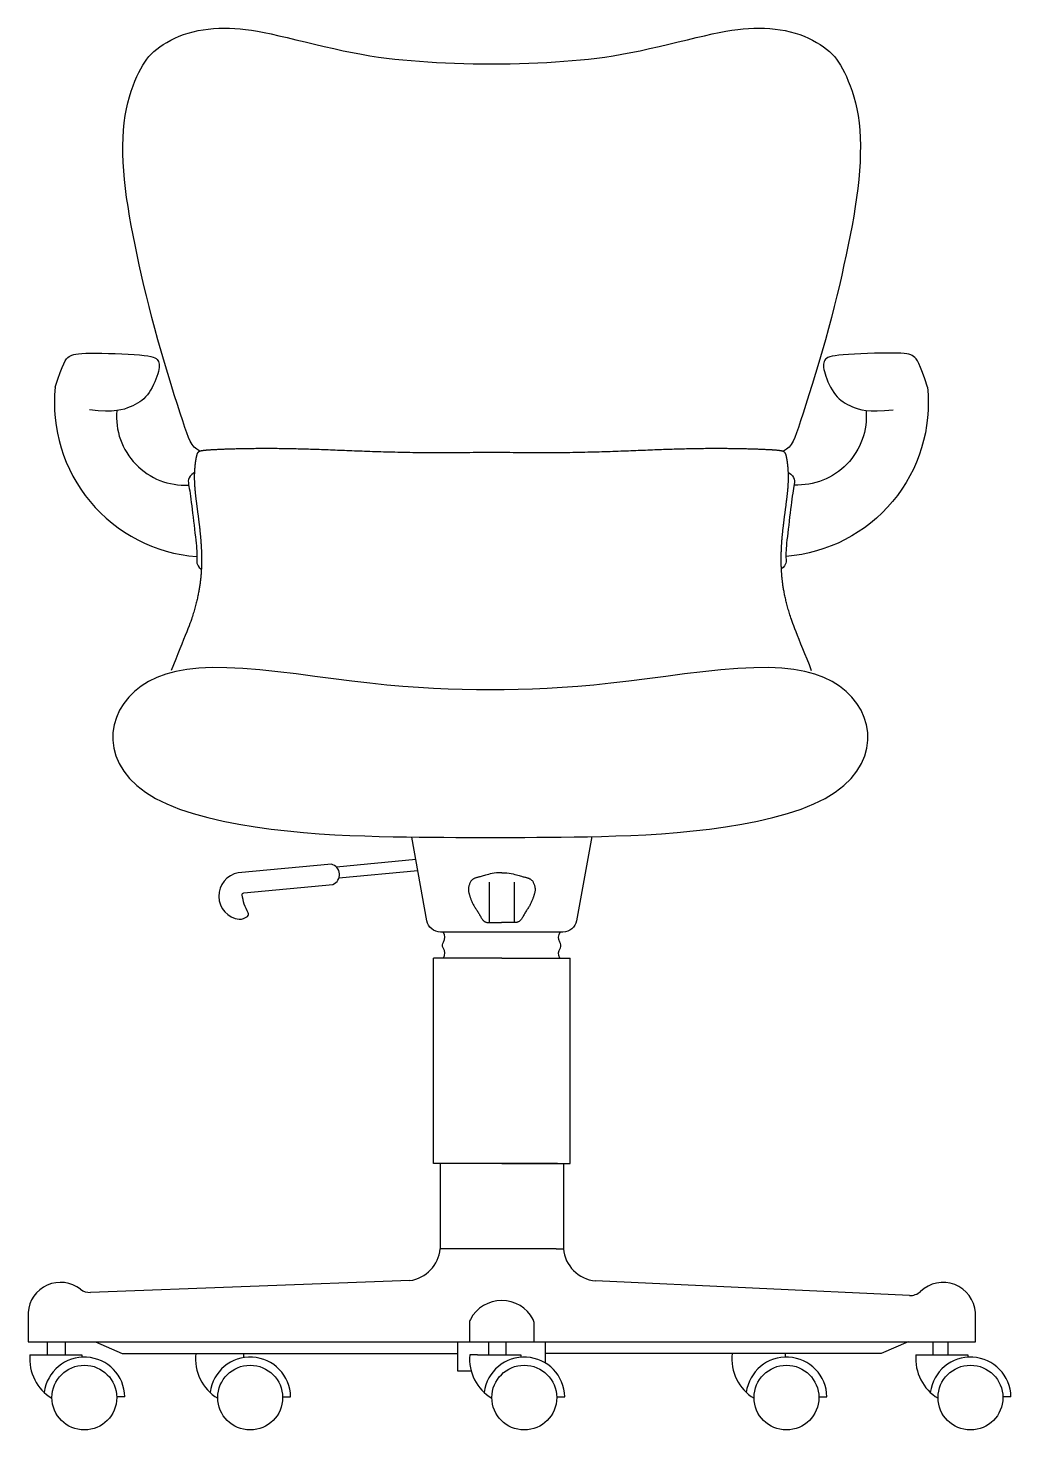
# Model space of a CAD drawing. Header units: millimetres. Extents: x 421 to 3085, y -1408 to 277.
# Drawn here: x 495.3 to 560.7, y -60.5 to 32.9 of the extents above; entities that cross this region are included whole.
import ezdxf

# ---------------------------------------------------------------- set-up
doc = ezdxf.new("R2010")
doc.units = ezdxf.units.MM

msp = doc.modelspace()

# ---------------------------------------------------------------- linework, layer by layer
at = {"color": 18, "true_color": 0x000000}
for p, q in [((504.473, -10.138), (503.873, -10.36)), ((505.138, -9.961), (504.473, -10.138)), ((505.872, -9.829), (505.138, -9.961)), ((506.681, -9.743), (505.872, -9.829)), ((507.571, -9.703), (506.681, -9.743)), ((508.546, -9.711), (507.571, -9.703)), ((509.609, -9.766), (508.546, -9.711)), ((510.745, -9.86), (509.609, -9.766)), ((511.936, -9.984), (510.745, -9.86)), ((513.161, -10.13), (511.936, -9.984)), ((514.404, -10.288), (513.161, -10.13)), ((538.987, -10.13), (537.744, -10.288)), ((540.212, -9.984), (538.987, -10.13)), ((541.403, -9.86), (540.212, -9.984)), ((542.539, -9.766), (541.403, -9.86)), ((543.602, -9.711), (542.539, -9.766)), ((544.577, -9.703), (543.602, -9.711)), ((545.467, -9.743), (544.577, -9.703)), ((546.276, -9.829), (545.467, -9.743)), ((547.01, -9.961), (546.276, -9.829)), ((547.675, -10.138), (547.01, -9.961)), ((548.275, -10.36), (547.675, -10.138)), ((502.843, -10.935), (502.404, -11.285)), ((503.331, -10.626), (502.843, -10.935)), ((503.873, -10.36), (503.331, -10.626)), ((515.645, -10.449), (514.404, -10.288)), ((516.866, -10.605), (515.645, -10.449)), ((518.049, -10.746), (516.866, -10.605)), ((519.177, -10.865), (518.049, -10.746)), ((520.256, -10.963), (519.177, -10.865)), ((521.292, -11.04), (520.256, -10.963)), ((522.291, -11.099), (521.292, -11.04)), ((523.262, -11.142), (522.291, -11.099)), ((524.211, -11.171), (523.262, -11.142)), ((525.146, -11.187), (524.211, -11.171)), ((526.074, -11.191), (525.146, -11.187)), ((527.002, -11.187), (526.074, -11.191)), ((527.937, -11.171), (527.002, -11.187)), ((528.886, -11.142), (527.937, -11.171)), ((529.857, -11.099), (528.886, -11.142)), ((530.856, -11.04), (529.857, -11.099)), ((531.892, -10.963), (530.856, -11.04)), ((532.971, -10.865), (531.892, -10.963)), ((534.099, -10.746), (532.971, -10.865)), ((535.282, -10.605), (534.099, -10.746)), ((536.503, -10.449), (535.282, -10.605)), ((537.744, -10.288), (536.503, -10.449)), ((548.817, -10.626), (548.275, -10.36)), ((549.305, -10.935), (548.817, -10.626)), ((549.744, -11.285), (549.305, -10.935)), ((501.684, -12.095), (501.408, -12.544)), ((502.017, -11.673), (501.684, -12.095)), ((502.404, -11.285), (502.017, -11.673)), ((550.131, -11.673), (549.744, -11.285)), ((550.464, -12.095), (550.131, -11.673)), ((550.74, -12.544), (550.464, -12.095)), ((501.194, -13.018), (501.044, -13.511)), ((501.408, -12.544), (501.194, -13.018)), ((550.954, -13.018), (550.74, -12.544)), ((551.104, -13.511), (550.954, -13.018)), ((501.044, -13.511), (500.963, -14.018)), ((551.185, -14.018), (551.104, -13.511)), ((500.963, -14.018), (500.952, -14.535)), ((500.952, -14.535), (501.016, -15.058)), ((551.132, -15.058), (551.196, -14.535)), ((551.196, -14.535), (551.185, -14.018)), ((501.016, -15.058), (501.157, -15.58)), ((501.157, -15.58), (501.378, -16.097)), ((550.77, -16.097), (550.991, -15.58)), ((550.991, -15.58), (551.132, -15.058)), ((501.378, -16.097), (501.682, -16.604)), ((501.682, -16.604), (502.072, -17.094)), ((550.076, -17.094), (550.466, -16.604)), ((550.466, -16.604), (550.77, -16.097)), ((502.072, -17.094), (502.55, -17.562)), ((502.55, -17.562), (503.12, -18.003)), ((549.028, -18.003), (549.598, -17.562)), ((549.598, -17.562), (550.076, -17.094)), ((503.12, -18.003), (503.785, -18.412)), ((503.785, -18.412), (504.543, -18.784)), ((547.605, -18.784), (548.363, -18.412)), ((548.363, -18.412), (549.028, -18.003)), ((504.543, -18.784), (505.386, -19.12)), ((505.386, -19.12), (506.301, -19.42)), ((506.301, -19.42), (507.274, -19.688)), ((544.874, -19.688), (545.847, -19.42)), ((545.847, -19.42), (546.762, -19.12)), ((546.762, -19.12), (547.605, -18.784)), ((507.274, -19.688), (508.293, -19.924)), ((508.293, -19.924), (509.344, -20.13)), ((509.344, -20.13), (510.416, -20.307)), ((510.416, -20.307), (511.494, -20.457)), ((511.494, -20.457), (512.569, -20.582)), ((539.579, -20.582), (540.654, -20.457)), ((540.654, -20.457), (541.732, -20.307)), ((541.732, -20.307), (542.804, -20.13)), ((542.804, -20.13), (543.855, -19.924)), ((543.855, -19.924), (544.874, -19.688)), ((512.569, -20.582), (513.634, -20.684)), ((513.634, -20.684), (514.685, -20.765)), ((514.685, -20.765), (515.719, -20.83)), ((515.719, -20.83), (516.731, -20.879)), ((516.731, -20.879), (517.719, -20.916)), ((517.719, -20.916), (518.677, -20.943)), ((518.677, -20.943), (519.602, -20.964)), ((519.602, -20.964), (520.492, -20.979)), ((520.492, -20.979), (521.349, -20.991)), ((521.349, -20.991), (522.179, -20.999)), ((522.179, -20.999), (522.986, -21.005)), ((522.986, -21.005), (523.774, -21.008)), ((523.774, -21.008), (524.548, -21.01)), ((524.548, -21.01), (525.313, -21.01)), ((525.313, -21.01), (526.074, -21.011)), ((526.074, -21.011), (526.835, -21.01)), ((526.835, -21.01), (527.6, -21.01)), ((527.6, -21.01), (528.374, -21.008)), ((528.374, -21.008), (529.162, -21.005)), ((529.162, -21.005), (529.969, -20.999)), ((529.969, -20.999), (530.799, -20.991)), ((530.799, -20.991), (531.656, -20.979)), ((531.656, -20.979), (532.546, -20.964)), ((532.546, -20.964), (533.471, -20.943)), ((533.471, -20.943), (534.429, -20.916)), ((534.429, -20.916), (535.417, -20.879)), ((535.417, -20.879), (536.429, -20.83)), ((536.429, -20.83), (537.463, -20.765)), ((537.463, -20.765), (538.514, -20.684)), ((538.514, -20.684), (539.579, -20.582)), ((521.114, -22.487), (515.832, -22.981)), ((521.249, -23.231), (515.999, -23.721)), ((526.007, -23.991), (526.007, -26.671)), ((527.662, -23.991), (527.662, -26.671)), ((526.835, -29.05), (522.29, -29.05)), ((522.29, -42.714), (522.29, -29.05)), ((526.835, -29.05), (531.38, -29.05)), ((531.38, -42.714), (531.38, -29.05)), ((526.835, -42.714), (522.29, -42.714)), ((522.735, -42.714), (522.735, -48.399)), ((526.835, -42.714), (531.38, -42.714)), ((530.553, -42.714), (526.835, -42.714)), ((530.934, -42.714), (530.934, -48.399)), ((530.445, -48.399), (530.934, -48.399)), ((520.725, -50.52), (499.463, -51.309)), ((553.957, -51.515), (533.077, -50.536)), ((495.315, -52.652), (495.315, -54.591)), ((558.355, -54.591), (558.355, -52.652)), ((495.315, -54.591), (526.835, -54.591)), ((496.599, -55.46), (496.599, -54.591)), ((497.806, -55.46), (497.806, -54.591)), ((525.95, -54.591), (525.95, -55.46)), ((529.746, -56.017), (529.746, -54.591)), ((555.532, -55.46), (555.532, -54.591)), ((495.434, -55.46), (495.821, -55.46)), ((495.821, -55.46), (498.896, -55.46)), ((498.896, -55.46), (498.896, -55.621)), ((509.683, -55.647), (509.683, -55.383)), ((525.213, -55.46), (524.704, -55.46)), ((554.396, -55.46), (554.783, -55.46)), ((501.755, -58.257), (501.217, -58.267)), ((512.25, -58.267), (512.788, -58.257)), ((530.488, -58.267), (531.026, -58.257)), ((547.934, -58.267), (548.472, -58.257)), ((560.717, -58.257), (560.179, -58.267))]:
    msp.add_line(p, q, dxfattribs=at)
for points in [[(506.744, 4.698), (506.542, 4.832), (506.374, 4.981), (506.231, 5.154), (506.106, 5.362), (505.989, 5.613), (505.872, 5.917), (505.747, 6.283), (505.604, 6.721), (505.438, 7.235), (505.251, 7.819), (505.047, 8.461), (504.832, 9.148), (504.61, 9.87), (504.385, 10.615), (504.163, 11.371), (503.948, 12.126), (503.743, 12.872), (503.549, 13.606), (503.366, 14.329), (503.191, 15.041), (503.026, 15.742), (502.868, 16.432), (502.718, 17.112), (502.574, 17.782), (502.436, 18.442), (502.305, 19.093), (502.183, 19.734), (502.069, 20.365), (501.966, 20.987), (501.875, 21.599), (501.796, 22.201), (501.732, 22.794), (501.683, 23.378), (501.649, 23.95), (501.631, 24.509), (501.628, 25.053), (501.642, 25.58), (501.672, 26.09), (501.719, 26.579), (501.782, 27.046), (501.862, 27.49), (501.956, 27.91), (502.063, 28.306), (502.179, 28.677), (502.302, 29.025), (502.43, 29.348), (502.56, 29.647), (502.69, 29.921), (502.818, 30.17), (502.946, 30.398), (503.077, 30.607), (503.214, 30.8), (503.36, 30.979), (503.516, 31.149), (503.687, 31.311), (503.875, 31.469), (504.081, 31.625), (504.306, 31.778), (504.549, 31.926), (504.807, 32.069), (505.08, 32.204), (505.367, 32.329), (505.666, 32.443), (505.976, 32.545), (506.297, 32.634), (506.626, 32.708), (506.962, 32.769), (507.305, 32.816), (507.652, 32.85), (508.003, 32.872), (508.355, 32.88), (508.709, 32.877), (509.063, 32.86), (509.422, 32.832), (509.791, 32.79), (510.178, 32.735), (510.586, 32.666), (511.021, 32.583), (511.49, 32.485), (511.997, 32.372), (512.547, 32.244), (513.132, 32.104), (513.744, 31.957), (514.375, 31.806), (515.015, 31.656), (515.655, 31.509), (516.287, 31.371), (516.903, 31.244), (517.495, 31.133), (518.067, 31.036), (518.624, 30.951), (519.17, 30.878), (519.71, 30.815), (520.251, 30.76), (520.796, 30.711), (521.351, 30.668), (521.92, 30.629), (522.502, 30.593), (523.095, 30.562), (523.697, 30.536), (524.307, 30.515), (524.923, 30.499), (525.542, 30.489), (526.163, 30.486), (526.784, 30.489), (527.403, 30.499), (528.019, 30.515), (528.629, 30.536), (529.231, 30.562), (529.824, 30.593), (530.406, 30.629), (530.975, 30.668), (531.53, 30.711), (532.075, 30.76), (532.616, 30.815), (533.156, 30.878), (533.702, 30.951), (534.259, 31.036), (534.831, 31.133), (535.423, 31.244), (536.039, 31.371), (536.671, 31.509), (537.311, 31.656), (537.951, 31.806), (538.582, 31.957), (539.194, 32.104), (539.779, 32.244), (540.329, 32.372), (540.836, 32.485), (541.305, 32.583), (541.74, 32.666), (542.148, 32.735), (542.535, 32.79), (542.904, 32.832), (543.263, 32.86), (543.617, 32.877), (543.971, 32.88), (544.323, 32.872), (544.674, 32.85), (545.021, 32.816), (545.364, 32.769), (545.7, 32.708), (546.029, 32.634), (546.35, 32.545), (546.66, 32.443), (546.959, 32.329), (547.246, 32.204), (547.519, 32.069), (547.777, 31.926), (548.02, 31.778), (548.245, 31.625), (548.451, 31.469), (548.639, 31.311), (548.81, 31.149), (548.966, 30.979), (549.112, 30.8), (549.249, 30.607), (549.38, 30.398), (549.508, 30.17), (549.636, 29.921), (549.766, 29.647), (549.896, 29.348), (550.024, 29.025), (550.147, 28.677), (550.263, 28.306), (550.37, 27.91), (550.464, 27.49), (550.544, 27.046), (550.607, 26.579), (550.654, 26.09), (550.684, 25.58), (550.698, 25.053), (550.695, 24.509), (550.677, 23.95), (550.643, 23.378), (550.594, 22.794), (550.53, 22.201), (550.451, 21.599), (550.36, 20.987), (550.257, 20.365), (550.143, 19.734), (550.021, 19.093), (549.89, 18.442), (549.752, 17.782), (549.608, 17.112), (549.458, 16.432), (549.3, 15.742), (549.135, 15.041), (548.96, 14.329), (548.777, 13.606), (548.583, 12.872), (548.378, 12.126), (548.163, 11.371), (547.941, 10.615), (547.716, 9.87), (547.494, 9.148), (547.279, 8.461), (547.075, 7.819), (546.888, 7.235), (546.722, 6.721), (546.579, 6.283), (546.454, 5.917), (546.337, 5.613), (546.22, 5.362), (546.095, 5.154), (545.952, 4.981), (545.784, 4.832), (545.582, 4.698)], [(497.124, 8.967), (497.303, 9.51), (497.455, 9.942), (497.584, 10.277), (497.694, 10.529), (497.791, 10.714), (497.878, 10.845), (497.962, 10.937), (498.046, 11.005), (498.136, 11.06), (498.238, 11.107), (498.358, 11.144), (498.503, 11.174), (498.679, 11.196), (498.893, 11.212), (499.151, 11.221), (499.46, 11.226), (499.823, 11.226), (500.228, 11.222), (500.661, 11.213), (501.108, 11.201), (501.553, 11.185), (501.983, 11.165), (502.382, 11.142), (502.736, 11.116), (503.034, 11.087), (503.278, 11.054), (503.475, 11.016), (503.63, 10.974), (503.75, 10.926), (503.841, 10.873), (503.908, 10.812), (503.958, 10.744), (503.996, 10.668), (504.023, 10.583), (504.039, 10.489), (504.043, 10.385), (504.036, 10.269), (504.017, 10.141), (503.987, 10.001), (503.945, 9.848), (503.891, 9.681), (503.826, 9.505), (503.751, 9.321), (503.666, 9.136), (503.574, 8.953), (503.473, 8.775), (503.367, 8.607), (503.254, 8.452), (503.136, 8.314), (503.013, 8.192), (502.883, 8.083), (502.747, 7.984), (502.603, 7.895), (502.45, 7.812), (502.289, 7.733), (502.118, 7.657), (501.936, 7.582), (501.731, 7.512), (501.494, 7.451), (501.212, 7.404), (500.874, 7.377), (500.469, 7.374), (499.986, 7.399), (499.412, 7.458)], [(555.164, 8.977), (554.985, 9.52), (554.833, 9.952), (554.705, 10.287), (554.595, 10.54), (554.498, 10.724), (554.41, 10.855), (554.327, 10.948), (554.242, 11.015), (554.152, 11.071), (554.051, 11.117), (553.931, 11.155), (553.786, 11.184), (553.61, 11.206), (553.396, 11.222), (553.138, 11.232), (552.829, 11.237), (552.466, 11.237), (552.061, 11.232), (551.627, 11.224), (551.181, 11.212), (550.735, 11.195), (550.305, 11.176), (549.906, 11.153), (549.552, 11.126), (549.254, 11.097), (549.01, 11.064), (548.813, 11.027), (548.658, 10.985), (548.538, 10.937), (548.448, 10.883), (548.38, 10.823), (548.33, 10.755), (548.292, 10.679), (548.265, 10.594), (548.25, 10.5), (548.245, 10.395), (548.252, 10.279), (548.271, 10.152), (548.302, 10.012), (548.344, 9.859), (548.398, 9.692), (548.463, 9.515), (548.538, 9.332), (548.622, 9.147), (548.715, 8.963), (548.815, 8.785), (548.922, 8.617), (549.035, 8.463), (549.152, 8.325), (549.276, 8.202), (549.405, 8.093), (549.542, 7.995), (549.686, 7.905), (549.838, 7.822), (549.999, 7.744), (550.17, 7.667), (550.353, 7.592), (550.557, 7.522), (550.795, 7.461), (551.076, 7.415), (551.414, 7.388), (551.819, 7.384), (552.303, 7.41), (552.877, 7.469)], [(547.455, -9.912), (547.304, -9.526), (547.155, -9.152), (547.011, -8.794), (546.873, -8.454), (546.743, -8.135), (546.623, -7.84), (546.513, -7.57), (546.416, -7.328), (546.332, -7.117), (546.262, -6.933), (546.202, -6.773), (546.151, -6.633), (546.109, -6.509), (546.072, -6.398), (546.039, -6.295), (546.01, -6.199), (545.981, -6.104), (545.953, -6.011), (545.927, -5.92), (545.901, -5.83), (545.876, -5.742), (545.853, -5.655), (545.83, -5.569), (545.808, -5.485), (545.786, -5.402), (545.766, -5.321), (545.746, -5.241), (545.728, -5.162), (545.71, -5.084), (545.693, -5.008), (545.676, -4.932), (545.66, -4.858), (545.645, -4.785), (545.631, -4.713), (545.617, -4.642), (545.604, -4.571), (545.592, -4.502), (545.58, -4.433), (545.569, -4.366), (545.558, -4.299), (545.548, -4.233), (545.539, -4.168), (545.53, -4.103), (545.521, -4.039), (545.513, -3.976), (545.506, -3.913), (545.499, -3.851), (545.492, -3.789), (545.486, -3.728), (545.48, -3.667), (545.475, -3.606), (545.47, -3.546), (545.465, -3.487), (545.461, -3.427), (545.457, -3.368), (545.453, -3.309), (545.45, -3.251), (545.447, -3.192), (545.444, -3.134), (545.441, -3.076), (545.439, -3.019), (545.437, -2.961), (545.435, -2.904), (545.434, -2.847), (545.432, -2.79), (545.431, -2.733), (545.431, -2.676), (545.43, -2.62), (545.43, -2.564), (545.429, -2.507), (545.43, -2.452), (545.43, -2.396), (545.43, -2.34), (545.431, -2.285), (545.432, -2.23), (545.433, -2.175), (545.434, -2.12), (545.436, -2.065), (545.438, -2.011), (545.439, -1.956), (545.441, -1.902), (545.444, -1.848), (545.446, -1.794), (545.449, -1.741), (545.451, -1.687), (545.454, -1.634), (545.457, -1.581), (545.46, -1.528), (545.464, -1.475), (545.467, -1.423), (545.471, -1.37), (545.474, -1.318), (545.478, -1.266), (545.482, -1.214), (545.486, -1.163), (545.491, -1.111), (545.495, -1.06), (545.5, -1.009), (545.504, -0.958), (545.509, -0.907), (545.514, -0.856), (545.518, -0.806), (545.523, -0.755), (545.528, -0.705), (545.534, -0.655), (545.539, -0.605), (545.544, -0.556), (545.549, -0.506), (545.555, -0.457), (545.56, -0.408), (545.566, -0.359), (545.572, -0.31), (545.577, -0.262), (545.583, -0.213), (545.589, -0.165), (545.595, -0.117), (545.6, -0.069), (545.606, -0.021), (545.612, 0.026), (545.618, 0.074), (545.624, 0.121), (545.63, 0.168), (545.636, 0.215), (545.642, 0.261), (545.648, 0.308), (545.654, 0.354), (545.66, 0.4), (545.666, 0.446), (545.672, 0.492), (545.678, 0.538), (545.684, 0.583), (545.69, 0.629), (545.696, 0.674), (545.702, 0.719), (545.708, 0.763), (545.714, 0.808), (545.72, 0.852), (545.726, 0.897), (545.731, 0.941), (545.737, 0.984), (545.743, 1.028), (545.749, 1.072), (545.754, 1.115), (545.76, 1.158), (545.765, 1.201), (545.771, 1.244), (545.776, 1.286), (545.782, 1.329), (545.787, 1.371), (545.792, 1.413), (545.797, 1.455), (545.803, 1.496), (545.808, 1.538), (545.813, 1.579), (545.817, 1.62), (545.822, 1.661), (545.827, 1.701), (545.831, 1.742), (545.836, 1.782), (545.84, 1.822), (545.845, 1.862), (545.849, 1.902), (545.853, 1.941), (545.857, 1.98), (545.861, 2.019), (545.865, 2.058), (545.868, 2.097), (545.872, 2.135), (545.875, 2.174), (545.878, 2.212), (545.882, 2.25), (545.885, 2.287), (545.887, 2.325), (545.89, 2.362), (545.893, 2.399), (545.895, 2.436), (545.898, 2.473), (545.9, 2.509), (545.902, 2.545), (545.903, 2.581), (545.905, 2.617), (545.907, 2.653), (545.908, 2.688), (545.909, 2.723), (545.91, 2.758), (545.911, 2.793), (545.912, 2.827), (545.912, 2.862), (545.913, 2.896), (545.913, 2.93), (545.913, 2.963), (545.913, 2.997), (545.913, 3.03), (545.912, 3.063), (545.912, 3.095), (545.911, 3.128), (545.911, 3.16), (545.91, 3.192), (545.909, 3.223), (545.907, 3.255), (545.906, 3.286), (545.905, 3.317), (545.903, 3.347), (545.902, 3.378), (545.9, 3.408), (545.898, 3.437), (545.896, 3.467), (545.894, 3.496), (545.892, 3.525), (545.89, 3.553), (545.887, 3.582), (545.885, 3.61), (545.883, 3.638), (545.88, 3.665), (545.877, 3.692), (545.875, 3.719), (545.872, 3.745), (545.869, 3.771), (545.866, 3.797), (545.863, 3.823), (545.86, 3.848), (545.857, 3.873), (545.854, 3.897), (545.851, 3.921), (545.848, 3.945), (545.844, 3.969), (545.841, 3.992), (545.838, 4.015), (545.834, 4.037), (545.831, 4.059), (545.828, 4.081), (545.824, 4.102), (545.821, 4.123), (545.817, 4.144), (545.814, 4.164), (545.81, 4.184), (545.807, 4.203), (545.803, 4.223), (545.8, 4.241), (545.796, 4.26), (545.793, 4.278), (545.789, 4.295), (545.786, 4.312), (545.783, 4.329), (545.779, 4.345), (545.776, 4.361), (545.772, 4.377), (545.769, 4.392), (545.765, 4.407), (545.762, 4.421), (545.758, 4.435), (545.755, 4.449), (545.751, 4.462), (545.747, 4.475), (545.743, 4.487), (545.739, 4.499), (545.735, 4.511), (545.731, 4.522), (545.726, 4.533), (545.721, 4.544), (545.716, 4.554), (545.711, 4.564), (545.705, 4.574), (545.699, 4.583), (545.693, 4.592), (545.686, 4.601), (545.679, 4.609), (545.671, 4.618), (545.663, 4.626), (545.655, 4.633), (545.646, 4.641), (545.636, 4.648), (545.626, 4.654), (545.615, 4.661), (545.604, 4.667), (545.592, 4.674), (545.579, 4.68), (545.566, 4.685), (545.552, 4.691), (545.537, 4.696), (545.522, 4.701), (545.505, 4.706), (545.488, 4.711), (545.471, 4.715), (545.452, 4.72), (545.432, 4.724), (545.412, 4.728), (545.39, 4.732), (545.368, 4.736), (545.345, 4.739), (545.32, 4.743), (545.295, 4.746), (545.268, 4.75), (545.241, 4.753), (545.212, 4.756), (545.183, 4.759), (545.152, 4.762), (545.12, 4.765), (545.086, 4.768), (545.052, 4.77), (545.016, 4.773), (544.979, 4.776), (544.941, 4.778), (544.902, 4.781), (544.861, 4.783), (544.818, 4.786), (544.775, 4.788), (544.73, 4.791), (544.683, 4.793), (544.635, 4.796), (544.586, 4.798), (544.535, 4.801), (544.483, 4.803), (544.429, 4.806), (544.373, 4.808), (544.317, 4.811), (544.258, 4.814), (544.198, 4.816), (544.137, 4.819), (544.074, 4.821), (544.01, 4.824), (543.944, 4.826), (543.877, 4.829), (543.808, 4.831), (543.738, 4.834), (543.666, 4.836), (543.593, 4.839), (543.518, 4.841), (543.442, 4.843), (543.364, 4.846), (543.285, 4.848), (543.205, 4.85), (543.123, 4.852), (543.039, 4.854), (542.955, 4.856), (542.869, 4.858), (542.781, 4.86), (542.692, 4.862), (542.602, 4.864), (542.51, 4.865), (542.416, 4.867), (542.322, 4.868), (542.226, 4.87), (542.129, 4.871), (542.03, 4.872), (541.93, 4.873), (541.828, 4.874), (541.726, 4.875), (541.621, 4.875), (541.516, 4.876), (541.409, 4.876), (541.301, 4.877), (541.191, 4.877), (541.08, 4.877), (540.968, 4.877), (540.855, 4.876), (540.74, 4.876), (540.624, 4.875), (540.507, 4.875), (540.388, 4.874), (540.268, 4.872), (540.147, 4.871), (540.024, 4.87), (539.9, 4.868), (539.775, 4.866), (539.649, 4.864), (539.521, 4.862), (539.392, 4.859), (539.262, 4.857), (539.131, 4.854), (538.998, 4.851), (538.865, 4.847), (538.729, 4.844), (538.593, 4.84), (538.456, 4.836), (538.317, 4.832), (538.177, 4.827), (538.035, 4.823), (537.893, 4.818), (537.749, 4.813), (537.604, 4.808), (537.457, 4.802), (537.31, 4.797), (537.161, 4.791), (537.01, 4.786), (536.858, 4.78), (536.705, 4.774), (536.55, 4.767), (536.394, 4.761), (536.237, 4.755), (536.078, 4.749), (535.917, 4.742), (535.755, 4.736), (535.592, 4.729), (535.427, 4.723), (535.26, 4.717), (535.092, 4.71), (534.922, 4.704), (534.751, 4.697), (534.578, 4.691), (534.403, 4.685), (534.227, 4.679), (534.049, 4.673), (533.869, 4.667), (533.687, 4.661), (533.504, 4.655), (533.319, 4.65), (533.132, 4.645), (532.944, 4.639), (532.753, 4.635), (532.561, 4.63), (532.367, 4.625), (532.171, 4.621), (531.973, 4.617), (531.773, 4.613), (531.571, 4.609), (531.368, 4.606), (531.162, 4.603), (530.954, 4.601), (530.745, 4.598), (530.533, 4.596), (530.319, 4.595), (530.103, 4.593), (529.886, 4.592), (529.666, 4.592), (529.444, 4.592), (529.219, 4.592), (528.993, 4.593), (528.766, 4.594), (528.536, 4.595), (528.304, 4.597), (528.071, 4.6), (527.836, 4.603), (527.6, 4.606), (527.362, 4.61), (527.123, 4.613), (526.883, 4.616), (526.642, 4.618), (526.4, 4.62), (526.157, 4.62), (525.914, 4.62), (525.67, 4.618), (525.427, 4.616), (525.184, 4.613), (524.942, 4.61), (524.701, 4.606), (524.461, 4.603), (524.224, 4.6), (523.989, 4.597), (523.756, 4.595), (523.525, 4.594), (523.296, 4.593), (523.07, 4.592), (522.846, 4.592), (522.623, 4.592), (522.403, 4.592), (522.186, 4.593), (521.97, 4.595), (521.756, 4.596), (521.544, 4.598), (521.335, 4.601), (521.127, 4.603), (520.921, 4.606), (520.718, 4.609), (520.516, 4.613), (520.316, 4.617), (520.118, 4.621), (519.922, 4.625), (519.728, 4.63), (519.536, 4.635), (519.345, 4.639), (519.157, 4.645), (518.97, 4.65), (518.785, 4.655), (518.602, 4.661), (518.42, 4.667), (518.24, 4.673), (518.062, 4.679), (517.886, 4.685), (517.711, 4.691), (517.538, 4.697), (517.367, 4.704), (517.197, 4.71), (517.029, 4.717), (516.862, 4.723), (516.697, 4.729), (516.534, 4.736), (516.372, 4.742), (516.211, 4.749), (516.052, 4.755), (515.895, 4.761), (515.739, 4.767), (515.584, 4.774), (515.431, 4.78), (515.279, 4.786), (515.128, 4.791), (514.979, 4.797), (514.832, 4.802), (514.685, 4.808), (514.54, 4.813), (514.396, 4.818), (514.254, 4.823), (514.112, 4.827), (513.972, 4.832), (513.833, 4.836), (513.696, 4.84), (513.56, 4.844), (513.424, 4.847), (513.291, 4.851), (513.158, 4.854), (513.027, 4.857), (512.897, 4.859), (512.768, 4.862), (512.64, 4.864), (512.514, 4.866), (512.389, 4.868), (512.265, 4.87), (512.142, 4.871), (512.021, 4.872), (511.901, 4.874), (511.782, 4.875), (511.665, 4.875), (511.549, 4.876), (511.434, 4.876), (511.321, 4.877), (511.209, 4.877), (511.098, 4.877), (510.988, 4.877), (510.88, 4.876), (510.773, 4.876), (510.668, 4.875), (510.563, 4.875), (510.461, 4.874), (510.359, 4.873), (510.259, 4.872), (510.16, 4.871), (510.063, 4.87), (509.967, 4.868), (509.872, 4.867), (509.779, 4.865), (509.687, 4.864), (509.597, 4.862), (509.508, 4.86), (509.42, 4.858), (509.334, 4.856), (509.25, 4.854), (509.166, 4.852), (509.084, 4.85), (509.004, 4.848), (508.925, 4.846), (508.847, 4.843), (508.771, 4.841), (508.696, 4.839), (508.623, 4.836), (508.551, 4.834), (508.481, 4.831), (508.412, 4.829), (508.345, 4.826), (508.279, 4.824), (508.215, 4.821), (508.152, 4.819), (508.091, 4.816), (508.031, 4.814), (507.972, 4.811), (507.916, 4.808), (507.86, 4.806), (507.806, 4.803), (507.754, 4.801), (507.703, 4.798), (507.654, 4.796), (507.606, 4.793), (507.559, 4.791), (507.514, 4.788), (507.471, 4.786), (507.428, 4.783), (507.387, 4.781), (507.348, 4.778), (507.31, 4.776), (507.273, 4.773), (507.237, 4.77), (507.203, 4.768), (507.169, 4.765), (507.137, 4.762), (507.106, 4.759), (507.077, 4.756), (507.048, 4.753), (507.021, 4.75), (506.994, 4.746), (506.969, 4.743), (506.944, 4.739), (506.921, 4.736), (506.899, 4.732), (506.877, 4.728), (506.857, 4.724), (506.837, 4.72), (506.818, 4.715), (506.801, 4.711), (506.784, 4.706), (506.767, 4.701), (506.752, 4.696), (506.737, 4.691), (506.723, 4.685), (506.71, 4.68), (506.697, 4.674), (506.685, 4.667), (506.674, 4.661), (506.663, 4.654), (506.653, 4.648), (506.643, 4.641), (506.634, 4.633), (506.626, 4.626), (506.618, 4.618), (506.61, 4.609), (506.603, 4.601), (506.596, 4.592), (506.59, 4.583), (506.584, 4.574), (506.578, 4.564), (506.573, 4.554), (506.568, 4.544), (506.563, 4.533), (506.558, 4.522), (506.554, 4.511), (506.55, 4.499), (506.546, 4.487), (506.542, 4.475), (506.538, 4.462), (506.534, 4.449), (506.531, 4.435), (506.527, 4.421), (506.524, 4.407), (506.52, 4.392), (506.517, 4.377), (506.513, 4.361), (506.51, 4.345), (506.506, 4.329), (506.503, 4.312), (506.5, 4.295), (506.496, 4.278), (506.493, 4.26), (506.489, 4.241), (506.486, 4.223), (506.482, 4.203), (506.479, 4.184), (506.475, 4.164), (506.472, 4.144), (506.468, 4.123), (506.465, 4.102), (506.461, 4.081), (506.458, 4.059), (506.455, 4.037), (506.451, 4.015), (506.448, 3.992), (506.445, 3.969), (506.441, 3.945), (506.438, 3.921), (506.435, 3.897), (506.432, 3.873), (506.429, 3.848), (506.426, 3.823), (506.423, 3.797), (506.42, 3.771), (506.417, 3.745), (506.414, 3.719), (506.412, 3.692), (506.409, 3.665), (506.406, 3.638), (506.404, 3.61), (506.402, 3.582), (506.399, 3.553), (506.397, 3.525), (506.395, 3.496), (506.393, 3.467), (506.391, 3.437), (506.389, 3.408), (506.387, 3.378), (506.386, 3.347), (506.384, 3.317), (506.383, 3.286), (506.382, 3.255), (506.38, 3.223), (506.379, 3.192), (506.378, 3.16), (506.378, 3.128), (506.377, 3.095), (506.377, 3.063), (506.376, 3.03), (506.376, 2.997), (506.376, 2.963), (506.376, 2.93), (506.376, 2.896), (506.377, 2.862), (506.377, 2.827), (506.378, 2.793), (506.379, 2.758), (506.38, 2.723), (506.381, 2.688), (506.382, 2.653), (506.384, 2.617), (506.386, 2.581), (506.387, 2.545), (506.389, 2.509), (506.391, 2.473), (506.394, 2.436), (506.396, 2.399), (506.399, 2.362), (506.402, 2.325), (506.404, 2.287), (506.407, 2.25), (506.411, 2.212), (506.414, 2.174), (506.417, 2.135), (506.421, 2.097), (506.424, 2.058), (506.428, 2.019), (506.432, 1.98), (506.436, 1.941), (506.44, 1.902), (506.444, 1.862), (506.449, 1.822), (506.453, 1.782), (506.458, 1.742), (506.462, 1.701), (506.467, 1.661), (506.472, 1.62), (506.476, 1.579), (506.481, 1.538), (506.486, 1.496), (506.492, 1.455), (506.497, 1.413), (506.502, 1.371), (506.507, 1.329), (506.513, 1.286), (506.518, 1.244), (506.524, 1.201), (506.529, 1.158), (506.535, 1.115), (506.54, 1.072), (506.546, 1.028), (506.552, 0.984), (506.558, 0.941), (506.563, 0.897), (506.569, 0.852), (506.575, 0.808), (506.581, 0.763), (506.587, 0.719), (506.593, 0.674), (506.599, 0.629), (506.605, 0.583), (506.611, 0.538), (506.617, 0.492), (506.623, 0.446), (506.629, 0.4), (506.635, 0.354), (506.641, 0.308), (506.647, 0.261), (506.653, 0.215), (506.659, 0.168), (506.665, 0.121), (506.671, 0.074), (506.677, 0.026), (506.683, -0.021), (506.689, -0.069), (506.694, -0.117), (506.7, -0.165), (506.706, -0.213), (506.712, -0.262), (506.717, -0.31), (506.723, -0.359), (506.729, -0.408), (506.734, -0.457), (506.74, -0.506), (506.745, -0.556), (506.75, -0.605), (506.755, -0.655), (506.761, -0.705), (506.766, -0.755), (506.771, -0.806), (506.775, -0.856), (506.78, -0.907), (506.785, -0.958), (506.789, -1.009), (506.794, -1.06), (506.798, -1.111), (506.803, -1.163), (506.807, -1.214), (506.811, -1.266), (506.815, -1.318), (506.818, -1.37), (506.822, -1.423), (506.825, -1.475), (506.829, -1.528), (506.832, -1.581), (506.835, -1.634), (506.838, -1.687), (506.84, -1.741), (506.843, -1.794), (506.845, -1.848), (506.848, -1.902), (506.85, -1.956), (506.851, -2.011), (506.853, -2.065), (506.855, -2.12), (506.856, -2.175), (506.857, -2.23), (506.858, -2.285), (506.859, -2.34), (506.859, -2.396), (506.859, -2.452), (506.86, -2.507), (506.859, -2.564), (506.859, -2.62), (506.858, -2.676), (506.858, -2.733), (506.857, -2.79), (506.855, -2.847), (506.854, -2.904), (506.852, -2.961), (506.85, -3.019), (506.848, -3.076), (506.845, -3.134), (506.842, -3.192), (506.839, -3.251), (506.836, -3.309), (506.832, -3.368), (506.828, -3.427), (506.824, -3.487), (506.819, -3.546), (506.814, -3.606), (506.809, -3.667), (506.803, -3.728), (506.797, -3.789), (506.79, -3.851), (506.783, -3.913), (506.776, -3.976), (506.768, -4.039), (506.759, -4.103), (506.75, -4.168), (506.741, -4.233), (506.731, -4.299), (506.72, -4.366), (506.709, -4.433), (506.697, -4.502), (506.685, -4.571), (506.672, -4.642), (506.658, -4.713), (506.644, -4.785), (506.629, -4.858), (506.613, -4.932), (506.596, -5.008), (506.579, -5.084), (506.561, -5.162), (506.542, -5.241), (506.523, -5.321), (506.503, -5.402), (506.481, -5.485), (506.459, -5.569), (506.436, -5.655), (506.413, -5.742), (506.388, -5.83), (506.362, -5.92), (506.336, -6.011), (506.308, -6.104), (506.279, -6.199), (506.25, -6.295), (506.217, -6.398), (506.18, -6.509), (506.138, -6.633), (506.087, -6.773), (506.027, -6.933), (505.957, -7.117), (505.873, -7.328), (505.776, -7.57), (505.667, -7.839), (505.546, -8.134), (505.417, -8.451), (505.28, -8.788), (505.138, -9.142), (504.992, -9.509), (504.844, -9.887)], [(506.383, 3.279), (506.222, 3.157), (506.108, 3.043), (506.033, 2.935), (505.991, 2.828), (505.976, 2.721), (505.98, 2.609), (505.997, 2.49), (506.02, 2.361), (506.045, 2.218), (506.069, 2.062), (506.094, 1.892), (506.12, 1.708), (506.146, 1.51), (506.174, 1.298), (506.202, 1.072), (506.232, 0.832), (506.264, 0.578), (506.296, 0.315), (506.329, 0.046), (506.361, -0.223), (506.393, -0.488), (506.423, -0.745), (506.45, -0.988), (506.475, -1.214), (506.495, -1.42), (506.513, -1.605), (506.526, -1.771), (506.536, -1.922), (506.543, -2.057), (506.547, -2.18), (506.547, -2.292), (506.544, -2.395), (506.538, -2.491), (506.535, -2.582), (506.538, -2.67), (506.552, -2.757), (506.581, -2.845), (506.632, -2.936), (506.708, -3.033), (506.814, -3.136)], [(545.906, 3.29), (546.066, 3.168), (546.18, 3.054), (546.255, 2.945), (546.297, 2.839), (546.313, 2.731), (546.309, 2.62), (546.292, 2.501), (546.268, 2.371), (546.244, 2.229), (546.219, 2.073), (546.194, 1.902), (546.169, 1.718), (546.142, 1.52), (546.115, 1.309), (546.086, 1.083), (546.056, 0.842), (546.025, 0.589), (545.992, 0.325), (545.96, 0.057), (545.927, -0.212), (545.896, -0.477), (545.866, -0.734), (545.838, -0.978), (545.814, -1.204), (545.793, -1.409), (545.776, -1.594), (545.762, -1.761), (545.752, -1.911), (545.745, -2.047), (545.742, -2.17), (545.742, -2.282), (545.745, -2.385), (545.75, -2.481), (545.753, -2.572), (545.749, -2.66), (545.733, -2.748), (545.7, -2.837), (545.644, -2.93), (545.56, -3.029), (545.444, -3.135)], [(509.671, -24.697), (515.605, -24.142)], [(526.835, -23.364), (526.653, -23.367), (526.487, -23.379), (526.335, -23.396), (526.197, -23.419), (526.071, -23.444), (525.958, -23.472), (525.854, -23.499), (525.761, -23.526), (525.676, -23.551), (525.599, -23.573), (525.529, -23.593), (525.465, -23.611), (525.408, -23.627), (525.355, -23.642), (525.306, -23.655), (525.261, -23.668), (525.218, -23.679), (525.178, -23.69), (525.141, -23.701), (525.105, -23.711), (525.071, -23.722), (525.039, -23.733), (525.008, -23.745), (524.979, -23.758), (524.95, -23.772), (524.922, -23.787), (524.896, -23.805), (524.87, -23.825), (524.845, -23.847), (524.821, -23.873), (524.798, -23.902), (524.776, -23.935), (524.754, -23.972), (524.734, -24.012), (524.715, -24.055), (524.697, -24.1), (524.68, -24.146), (524.665, -24.191), (524.652, -24.236), (524.64, -24.28), (524.631, -24.321), (524.623, -24.36), (524.618, -24.398), (524.614, -24.434), (524.612, -24.47), (524.612, -24.504), (524.614, -24.539), (524.617, -24.573), (524.623, -24.608), (524.63, -24.643), (524.639, -24.679), (524.648, -24.715), (524.659, -24.752), (524.67, -24.789), (524.682, -24.827), (524.694, -24.865), (524.706, -24.903), (524.718, -24.942), (524.731, -24.982), (524.744, -25.022), (524.758, -25.063), (524.772, -25.106), (524.788, -25.149), (524.806, -25.194), (524.825, -25.24), (524.845, -25.288), (524.867, -25.336), (524.89, -25.385), (524.915, -25.435), (524.941, -25.485), (524.969, -25.535), (524.998, -25.585), (525.029, -25.635), (525.061, -25.685), (525.094, -25.735), (525.128, -25.785), (525.161, -25.835), (525.195, -25.886), (525.228, -25.938), (525.26, -25.991), (525.292, -26.045), (525.322, -26.099), (525.352, -26.154), (525.381, -26.208), (525.411, -26.26), (525.44, -26.312), (525.469, -26.36), (525.499, -26.406), (525.529, -26.449), (525.56, -26.488), (525.592, -26.523), (525.623, -26.555), (525.655, -26.583), (525.686, -26.606), (525.717, -26.626), (525.748, -26.642), (525.778, -26.653), (525.808, -26.661), (525.838, -26.666), (525.87, -26.669), (525.903, -26.67), (525.938, -26.671), (525.976, -26.671), (526.017, -26.672), (526.063, -26.673), (526.116, -26.675), (526.182, -26.678), (526.263, -26.681), (526.363, -26.683), (526.488, -26.685), (526.639, -26.685), (526.823, -26.684)], [(526.835, -23.364), (527.016, -23.367), (527.183, -23.379), (527.334, -23.396), (527.472, -23.419), (527.598, -23.444), (527.711, -23.472), (527.815, -23.499), (527.908, -23.526), (527.993, -23.551), (528.07, -23.573), (528.14, -23.593), (528.204, -23.611), (528.262, -23.627), (528.314, -23.642), (528.363, -23.655), (528.408, -23.668), (528.451, -23.679), (528.491, -23.69), (528.529, -23.701), (528.564, -23.711), (528.598, -23.722), (528.63, -23.733), (528.661, -23.745), (528.691, -23.758), (528.719, -23.772), (528.747, -23.787), (528.774, -23.805), (528.799, -23.825), (528.824, -23.847), (528.848, -23.873), (528.871, -23.902), (528.893, -23.935), (528.915, -23.972), (528.935, -24.012), (528.954, -24.055), (528.972, -24.1), (528.989, -24.146), (529.004, -24.191), (529.017, -24.236), (529.029, -24.28), (529.038, -24.321), (529.046, -24.36), (529.052, -24.398), (529.055, -24.434), (529.057, -24.47), (529.057, -24.504), (529.055, -24.539), (529.052, -24.573), (529.046, -24.608), (529.039, -24.643), (529.031, -24.679), (529.021, -24.715), (529.01, -24.752), (528.999, -24.789), (528.987, -24.827), (528.975, -24.865), (528.963, -24.903), (528.951, -24.942), (528.939, -24.982), (528.925, -25.022), (528.912, -25.063), (528.897, -25.106), (528.881, -25.149), (528.863, -25.194), (528.845, -25.24), (528.824, -25.288), (528.803, -25.336), (528.779, -25.385), (528.754, -25.435), (528.728, -25.485), (528.7, -25.535), (528.671, -25.585), (528.64, -25.635), (528.608, -25.685), (528.575, -25.735), (528.542, -25.785), (528.508, -25.835), (528.474, -25.886), (528.441, -25.938), (528.409, -25.991), (528.378, -26.045), (528.347, -26.099), (528.317, -26.154), (528.288, -26.208), (528.259, -26.26), (528.229, -26.312), (528.2, -26.36), (528.17, -26.406), (528.14, -26.449), (528.109, -26.488), (528.077, -26.523), (528.046, -26.555), (528.014, -26.583), (527.983, -26.606), (527.952, -26.626), (527.921, -26.642), (527.891, -26.653), (527.861, -26.661), (527.831, -26.666), (527.799, -26.669), (527.766, -26.67), (527.731, -26.671), (527.693, -26.671), (527.652, -26.672), (527.606, -26.673), (527.552, -26.675), (527.486, -26.678), (527.404, -26.681), (527.3, -26.683), (527.172, -26.685), (527.014, -26.685), (526.823, -26.684)], [(499.792, -54.591), (501.583, -55.383), (523.892, -55.383)], [(523.892, -54.591), (523.892, -56.533), (524.801, -56.533)], [(526.835, -54.591), (558.355, -54.591)], [(527.13, -55.46), (527.13, -54.591)], [(553.877, -54.591), (552.086, -55.383), (529.746, -55.383)], [(556.538, -55.46), (556.538, -54.591)], [(525.213, -55.46), (528.095, -55.46)], [(528.095, -55.46), (528.095, -55.626)], [(545.724, -55.616), (545.724, -55.383)], [(554.783, -55.46), (557.858, -55.46)], [(557.858, -55.46), (557.858, -55.621)]]:
    msp.add_lwpolyline(points, dxfattribs=at)
for points in [[(497.124, 8.967, 0.421347), (506.519, -2.311, 0.421347)], [(555.164, 8.977, -0.421347), (545.77, -2.301, -0.421347)], [(501.215, 7.405, 0.454155), (506.005, 2.443, 0.4298)], [(551.074, 7.415, -0.454155), (546.283, 2.454, -0.4298)], [(532.833, -20.957), (531.816, -26.556, -0.362522), (530.901, -27.319), (526.835, -27.319), (522.768, -27.319, -0.362522), (521.853, -26.556), (520.841, -20.984)], [(515.497, -22.791), (509.305, -23.37, 0.864311), (509.367, -26.461, 0.149371), (509.919, -26.271, 0.300688), (509.961, -26.036, -0.099518), (509.567, -24.839, -0.414757), (509.671, -24.697)], [(522.964, -29.05, 0.29953), (522.934, -28.373, -0.285628), (522.964, -27.979, 0.29038), (522.946, -27.319, 0.29038)], [(530.705, -29.05, -0.29953), (530.735, -28.373, 0.285628), (530.705, -27.979, -0.29038), (530.723, -27.319, -0.29038)], [(530.445, -48.399), (526.835, -48.399), (522.735, -48.399, -0.290593)], [(528.989, -54.591), (528.989, -53.383, 0.121883), (528.92, -53.103, 0.603282), (524.749, -53.103, 0.121883), (524.68, -53.383), (524.68, -54.591)]]:
    msp.add_lwpolyline(points, format="xyb", dxfattribs=at)
for centre in [(499.062, -58.309), (510.095, -58.309), (528.333, -58.309), (545.779, -58.309), (558.024, -58.309)]:
    msp.add_circle(centre, 2.156, dxfattribs=at)
for centre, radius, start, end in [((515.325, -23.485), 0.715, 293.03532, 76.03946), ((520.379, -48.178), 2.367, 278.40217, 354.64334), ((533.29, -48.178), 2.367, 185.35666, 264.8158), ((497.476, -52.804), 2.166, 51.97108, 176.05452), ((499.426, -50.31), 1, 231.97108, 272.12611), ((554.004, -50.517), 1, 267.31339, 313.74399), ((556.194, -52.804), 2.166, 3.94548, 133.74399), ((498.502, -55.723), 3.08, 175.10463, 238.79707), ((499.062, -58.309), 2.694, 1.11821, 172.64751), ((509.535, -55.723), 3.08, 173.66529, 238.79707), ((510.095, -58.309), 2.694, 1.11821, 172.64751), ((527.773, -55.723), 3.08, 175.10463, 238.79707), ((528.333, -58.309), 2.694, 1.11821, 172.64751), ((545.219, -55.723), 3.08, 173.66529, 238.79707), ((545.779, -58.309), 2.694, 1.11821, 172.64751), ((557.464, -55.723), 3.08, 175.10463, 238.79707), ((558.024, -58.309), 2.694, 1.11821, 172.64751)]:
    msp.add_arc(centre, radius, start, end, dxfattribs=at)

doc.saveas('drawing.dxf')
